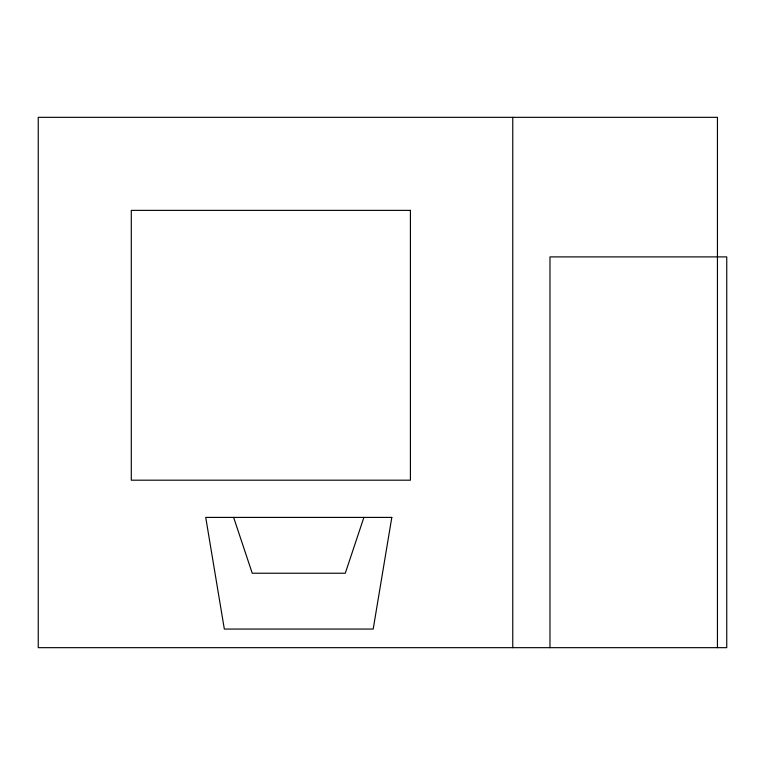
<?xml version="1.0" encoding="UTF-8"?>
<svg xmlns="http://www.w3.org/2000/svg" width="765" height="765" viewBox="0 0 765 765"><rect width="100%" height="100%" fill="white"/><g stroke="black" fill="none" stroke-linecap="round" stroke-linejoin="round"><path stroke-width="1.15" d="M363.891 517.408L345.283 573.234L252.24 573.234L233.631 517.408M717.446 647.668L717.446 117.332L38.25 117.332L38.25 647.668L726.75 647.668L726.75 256.897L549.978 256.897L549.978 647.668M512.76 117.332L512.76 647.668M391.804 517.408L373.196 629.06L224.327 629.06L205.728 517.408L391.804 517.408M410.413 210.375L131.293 210.375L131.293 480.191L410.413 480.191L410.413 210.375"/></g></svg>
